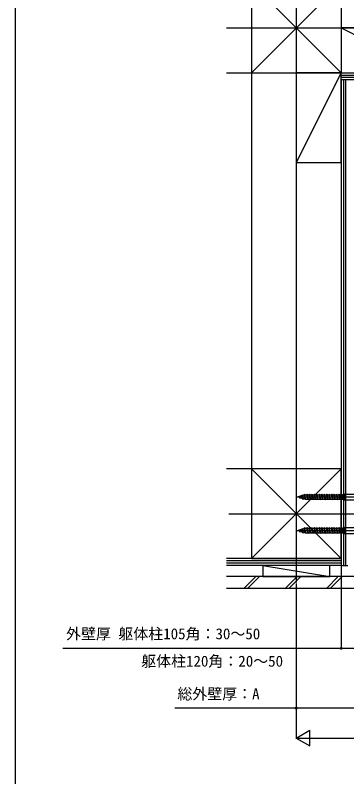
# Model space of a CAD drawing. Units: millimetres, scale not verified. Extents: x -1050 to 1050, y -1570 to 1562.
# Drawn here: x -1050 to -606, y -4 to 1015 of the extents above; entities that cross this region are included whole.
import ezdxf
from ezdxf.enums import TextEntityAlignment as Align

# ---------------------------------------------------------------- set-up
doc = ezdxf.new("R2010")
doc.units = ezdxf.units.MM
doc.header["$LTSCALE"] = 8
for name, color, linetype in [('0-4_YKK_12', 2, 'Continuous'), ('0-5_YKK_13', 4, 'Continuous'), ('0-6_YKK_D', 6, 'Continuous'), ('0-7_YKK_ZWAK', 7, 'Continuous'), ('0-8_YSS_K', 3, 'Continuous')]:
    doc.layers.add(name, color=color, linetype=linetype)
doc.styles.add('ＭＳ ゴシック', font='')
doc.styles.get('ＭＳ ゴシック').set_extended_font_data('MS Gothic')

msp = doc.modelspace()

# ---------------------------------------------------------------- linework, layer by layer
at = {"layer": '0-4_YKK_12'}
msp.add_line((-764.485, 348), (462.059, 348), dxfattribs=at)
at = {"layer": '0-5_YKK_13'}
for p, q in [((-674, 370.5), (-543, 370.5)), ((-669.453, 371.239), (-671.6, 370.5)), ((-669.097, 369.638), (-671.6, 370.5)), ((-669.025, 371.881), (-669.453, 371.239)), ((-669.097, 369.638), (-669.453, 371.239)), ((-668.584, 368.61), (-669.097, 369.638)), ((-668.617, 371.527), (-669.025, 371.881)), ((-668.584, 368.61), (-669.025, 371.881)), ((-666.388, 372.295), (-668.617, 371.527)), ((-668.123, 369.303), (-668.617, 371.527)), ((-668.123, 369.303), (-668.584, 368.61)), ((-665.524, 368.408), (-668.123, 369.303)), ((-665.883, 373.052), (-666.388, 372.295)), ((-665.524, 368.408), (-666.388, 372.295)), ((-665.552, 372.583), (-665.883, 373.052)), ((-665.076, 367.064), (-665.883, 373.052)), ((-663.322, 373.35), (-665.552, 372.583)), ((-664.549, 368.072), (-665.552, 372.583)), ((-665.076, 367.064), (-665.524, 368.408)), ((-665.076, 367.064), (-664.549, 368.072)), ((-662.597, 367.4), (-664.549, 368.072)), ((-662, 367.4), (-663.378, 373.6)), ((-661.7, 366.5), (-662.778, 374.5)), ((-662.597, 367.4), (-662, 367.4)), ((-662.478, 373.6), (-660.078, 373.6)), ((-661.1, 367.4), (-658.7, 367.4)), ((-658.7, 367.4), (-660.078, 373.6)), ((-658.4, 366.5), (-659.478, 374.5)), ((-659.178, 373.6), (-656.778, 373.6)), ((-657.8, 367.4), (-655.4, 367.4)), ((-655.4, 367.4), (-656.778, 373.6)), ((-655.1, 366.5), (-656.178, 374.5)), ((-655.878, 373.6), (-653.478, 373.6)), ((-654.5, 367.4), (-652.1, 367.4)), ((-652.1, 367.4), (-653.478, 373.6)), ((-651.8, 366.5), (-652.878, 374.5)), ((-652.578, 373.6), (-650.178, 373.6)), ((-651.2, 367.4), (-648.8, 367.4)), ((-648.8, 367.4), (-650.178, 373.6)), ((-648.5, 366.5), (-649.578, 374.5)), ((-649.278, 373.6), (-646.878, 373.6)), ((-647.9, 367.4), (-645.5, 367.4)), ((-645.5, 367.4), (-646.878, 373.6)), ((-645.2, 366.5), (-646.278, 374.5)), ((-645.978, 373.6), (-643.578, 373.6)), ((-644.6, 367.4), (-642.2, 367.4)), ((-642.2, 367.4), (-643.578, 373.6)), ((-641.9, 366.5), (-642.978, 374.5)), ((-642.678, 373.6), (-640.278, 373.6)), ((-641.3, 367.4), (-638.9, 367.4)), ((-638.9, 367.4), (-640.278, 373.6)), ((-638.6, 366.5), (-639.678, 374.5)), ((-639.378, 373.6), (-636.978, 373.6)), ((-638, 367.4), (-635.6, 367.4)), ((-635.6, 367.4), (-636.978, 373.6)), ((-635.3, 366.5), (-636.378, 374.5)), ((-636.078, 373.6), (-633.678, 373.6)), ((-634.7, 367.4), (-632.3, 367.4)), ((-632.3, 367.4), (-633.678, 373.6)), ((-632, 366.5), (-633.078, 374.5)), ((-632.778, 373.6), (-630.398, 373.6)), ((-631.4, 367.4), (-629.02, 367.4)), ((-629.798, 374.5), (-630.398, 373.6)), ((-629.02, 367.4), (-630.398, 373.6)), ((-628.72, 366.5), (-629.798, 374.5)), ((-629.778, 374.5), (-629.798, 374.5)), ((-629.478, 373.6), (-627.078, 373.6)), ((-628.72, 366.5), (-629.02, 367.4)), ((-628.1, 367.4), (-628.7, 366.5)), ((-628.1, 367.4), (-625.7, 367.4)), ((-625.7, 367.4), (-627.078, 373.6)), ((-625.4, 366.5), (-626.478, 374.5)), ((-626.178, 373.6), (-623.778, 373.6)), ((-624.8, 367.4), (-622.4, 367.4)), ((-622.4, 367.4), (-623.778, 373.6)), ((-622.1, 366.5), (-623.178, 374.5)), ((-622.878, 373.6), (-620.478, 373.6)), ((-621.5, 367.4), (-619.1, 367.4)), ((-619.1, 367.4), (-620.478, 373.6)), ((-618.8, 366.5), (-619.878, 374.5)), ((-619.578, 373.6), (-617.178, 373.6)), ((-618.2, 367.4), (-615.8, 367.4)), ((-615.8, 367.4), (-617.178, 373.6)), ((-615.5, 366.5), (-616.578, 374.5)), ((-616.278, 373.6), (-613.878, 373.6)), ((-614.9, 367.4), (-612.5, 367.4)), ((-612.5, 367.4), (-613.878, 373.6)), ((-612.2, 366.5), (-613.278, 374.5)), ((-612.978, 373.6), (-611.6, 373.6)), ((-609.6, 374.5), (-611.6, 373.6)), ((-611.6, 367.4), (-611.6, 373.6)), ((-611.6, 367.4), (-609.6, 366.5)), ((-609.6, 366.5), (-609.6, 374.5)), ((-628.7, 366.5), (-628.72, 366.5)), ((-669.453, 326.239), (-671.6, 325.5)), ((-669.025, 326.881), (-669.453, 326.239)), ((-669.097, 324.638), (-669.453, 326.239)), ((-668.617, 326.527), (-669.025, 326.881)), ((-668.584, 323.61), (-669.025, 326.881)), ((-666.388, 327.295), (-668.617, 326.527)), ((-668.123, 324.303), (-668.617, 326.527)), ((-665.883, 328.052), (-666.388, 327.295)), ((-665.524, 323.408), (-666.388, 327.295)), ((-665.552, 327.583), (-665.883, 328.052)), ((-665.076, 322.064), (-665.883, 328.052)), ((-663.322, 328.35), (-665.552, 327.583)), ((-664.549, 323.072), (-665.552, 327.583)), ((-662, 322.4), (-663.378, 328.6)), ((-661.7, 321.5), (-662.778, 329.5)), ((-662.478, 328.6), (-660.078, 328.6)), ((-658.7, 322.4), (-660.078, 328.6)), ((-658.4, 321.5), (-659.478, 329.5)), ((-659.178, 328.6), (-656.778, 328.6)), ((-655.4, 322.4), (-656.778, 328.6)), ((-655.1, 321.5), (-656.178, 329.5)), ((-655.878, 328.6), (-653.478, 328.6)), ((-652.1, 322.4), (-653.478, 328.6)), ((-651.8, 321.5), (-652.878, 329.5)), ((-652.578, 328.6), (-650.178, 328.6)), ((-648.8, 322.4), (-650.178, 328.6)), ((-648.5, 321.5), (-649.578, 329.5)), ((-649.278, 328.6), (-646.878, 328.6)), ((-645.5, 322.4), (-646.878, 328.6)), ((-645.2, 321.5), (-646.278, 329.5)), ((-645.978, 328.6), (-643.578, 328.6)), ((-642.2, 322.4), (-643.578, 328.6)), ((-641.9, 321.5), (-642.978, 329.5)), ((-642.678, 328.6), (-640.278, 328.6)), ((-638.9, 322.4), (-640.278, 328.6)), ((-638.6, 321.5), (-639.678, 329.5)), ((-639.378, 328.6), (-636.978, 328.6)), ((-635.6, 322.4), (-636.978, 328.6)), ((-635.3, 321.5), (-636.378, 329.5)), ((-636.078, 328.6), (-633.678, 328.6)), ((-632.3, 322.4), (-633.678, 328.6)), ((-632, 321.5), (-633.078, 329.5)), ((-632.778, 328.6), (-630.398, 328.6)), ((-629.798, 329.5), (-630.398, 328.6)), ((-629.02, 322.4), (-630.398, 328.6)), ((-628.72, 321.5), (-629.798, 329.5)), ((-629.778, 329.5), (-629.798, 329.5)), ((-629.478, 328.6), (-627.078, 328.6)), ((-625.7, 322.4), (-627.078, 328.6)), ((-625.4, 321.5), (-626.478, 329.5)), ((-626.178, 328.6), (-623.778, 328.6)), ((-622.4, 322.4), (-623.778, 328.6)), ((-622.1, 321.5), (-623.178, 329.5)), ((-622.878, 328.6), (-620.478, 328.6)), ((-619.1, 322.4), (-620.478, 328.6)), ((-618.8, 321.5), (-619.878, 329.5)), ((-619.578, 328.6), (-617.178, 328.6)), ((-615.8, 322.4), (-617.178, 328.6)), ((-615.5, 321.5), (-616.578, 329.5)), ((-616.278, 328.6), (-613.878, 328.6)), ((-612.5, 322.4), (-613.878, 328.6)), ((-612.2, 321.5), (-613.278, 329.5)), ((-612.978, 328.6), (-611.6, 328.6)), ((-609.6, 329.5), (-611.6, 328.6)), ((-611.6, 322.4), (-611.6, 328.6)), ((-609.6, 321.5), (-609.6, 329.5)), ((-674, 325.5), (-543, 325.5)), ((-669.097, 324.638), (-671.6, 325.5)), ((-668.584, 323.61), (-669.097, 324.638)), ((-668.123, 324.303), (-668.584, 323.61)), ((-665.524, 323.408), (-668.123, 324.303)), ((-665.076, 322.064), (-665.524, 323.408)), ((-665.076, 322.064), (-664.549, 323.072)), ((-662.597, 322.4), (-664.549, 323.072)), ((-662.597, 322.4), (-662, 322.4)), ((-661.1, 322.4), (-658.7, 322.4)), ((-657.8, 322.4), (-655.4, 322.4)), ((-654.5, 322.4), (-652.1, 322.4)), ((-651.2, 322.4), (-648.8, 322.4)), ((-647.9, 322.4), (-645.5, 322.4)), ((-644.6, 322.4), (-642.2, 322.4)), ((-641.3, 322.4), (-638.9, 322.4)), ((-638, 322.4), (-635.6, 322.4)), ((-634.7, 322.4), (-632.3, 322.4)), ((-631.4, 322.4), (-629.02, 322.4)), ((-628.72, 321.5), (-629.02, 322.4)), ((-628.7, 321.5), (-628.72, 321.5)), ((-628.1, 322.4), (-628.7, 321.5)), ((-628.1, 322.4), (-625.7, 322.4)), ((-624.8, 322.4), (-622.4, 322.4)), ((-621.5, 322.4), (-619.1, 322.4)), ((-618.2, 322.4), (-615.8, 322.4)), ((-614.9, 322.4), (-612.5, 322.4)), ((-611.6, 322.4), (-609.6, 321.5))]:
    msp.add_line(p, q, dxfattribs=at)
for points in [[(-661.1, 367.4), (-662.478, 373.6), (-662.778, 374.5), (-663.378, 373.6)], [(-661.1, 367.4), (-661.7, 366.5), (-662, 367.4)], [(-657.8, 367.4), (-659.178, 373.6), (-659.478, 374.5), (-660.078, 373.6)], [(-657.8, 367.4), (-658.4, 366.5), (-658.7, 367.4)], [(-654.5, 367.4), (-655.878, 373.6), (-656.178, 374.5), (-656.778, 373.6)], [(-654.5, 367.4), (-655.1, 366.5), (-655.4, 367.4)], [(-651.2, 367.4), (-652.578, 373.6), (-652.878, 374.5), (-653.478, 373.6)], [(-651.2, 367.4), (-651.8, 366.5), (-652.1, 367.4)], [(-647.9, 367.4), (-649.278, 373.6), (-649.578, 374.5), (-650.178, 373.6)], [(-647.9, 367.4), (-648.5, 366.5), (-648.8, 367.4)], [(-644.6, 367.4), (-645.978, 373.6), (-646.278, 374.5), (-646.878, 373.6)], [(-644.6, 367.4), (-645.2, 366.5), (-645.5, 367.4)], [(-641.3, 367.4), (-642.678, 373.6), (-642.978, 374.5), (-643.578, 373.6)], [(-641.3, 367.4), (-641.9, 366.5), (-642.2, 367.4)], [(-638, 367.4), (-639.378, 373.6), (-639.678, 374.5), (-640.278, 373.6)], [(-638, 367.4), (-638.6, 366.5), (-638.9, 367.4)], [(-634.7, 367.4), (-636.078, 373.6), (-636.378, 374.5), (-636.978, 373.6)], [(-634.7, 367.4), (-635.3, 366.5), (-635.6, 367.4)], [(-631.4, 367.4), (-632.778, 373.6), (-633.078, 374.5), (-633.678, 373.6)], [(-631.4, 367.4), (-632, 366.5), (-632.3, 367.4)], [(-628.1, 367.4), (-629.478, 373.6), (-629.778, 374.5)], [(-624.8, 367.4), (-626.178, 373.6), (-626.478, 374.5), (-627.078, 373.6)], [(-624.8, 367.4), (-625.4, 366.5), (-625.7, 367.4)], [(-621.5, 367.4), (-622.878, 373.6), (-623.178, 374.5), (-623.778, 373.6)], [(-621.5, 367.4), (-622.1, 366.5), (-622.4, 367.4)], [(-618.2, 367.4), (-619.578, 373.6), (-619.878, 374.5), (-620.478, 373.6)], [(-618.2, 367.4), (-618.8, 366.5), (-619.1, 367.4)], [(-614.9, 367.4), (-616.278, 373.6), (-616.578, 374.5), (-617.178, 373.6)], [(-614.9, 367.4), (-615.5, 366.5), (-615.8, 367.4)], [(-611.6, 367.4), (-612.978, 373.6), (-613.278, 374.5), (-613.878, 373.6)], [(-611.6, 367.4), (-612.2, 366.5), (-612.5, 367.4)], [(-609.6, 374.5), (-574, 374.5), (-566, 374.5)], [(-609.6, 366.5), (-574, 366.5), (-566, 366.5)], [(-661.1, 322.4), (-662.478, 328.6), (-662.778, 329.5), (-663.378, 328.6)], [(-657.8, 322.4), (-659.178, 328.6), (-659.478, 329.5), (-660.078, 328.6)], [(-654.5, 322.4), (-655.878, 328.6), (-656.178, 329.5), (-656.778, 328.6)], [(-651.2, 322.4), (-652.578, 328.6), (-652.878, 329.5), (-653.478, 328.6)], [(-647.9, 322.4), (-649.278, 328.6), (-649.578, 329.5), (-650.178, 328.6)], [(-644.6, 322.4), (-645.978, 328.6), (-646.278, 329.5), (-646.878, 328.6)], [(-641.3, 322.4), (-642.678, 328.6), (-642.978, 329.5), (-643.578, 328.6)], [(-638, 322.4), (-639.378, 328.6), (-639.678, 329.5), (-640.278, 328.6)], [(-634.7, 322.4), (-636.078, 328.6), (-636.378, 329.5), (-636.978, 328.6)], [(-631.4, 322.4), (-632.778, 328.6), (-633.078, 329.5), (-633.678, 328.6)], [(-628.1, 322.4), (-629.478, 328.6), (-629.778, 329.5)], [(-624.8, 322.4), (-626.178, 328.6), (-626.478, 329.5), (-627.078, 328.6)], [(-621.5, 322.4), (-622.878, 328.6), (-623.178, 329.5), (-623.778, 328.6)], [(-618.2, 322.4), (-619.578, 328.6), (-619.878, 329.5), (-620.478, 328.6)], [(-614.9, 322.4), (-616.278, 328.6), (-616.578, 329.5), (-617.178, 328.6)], [(-611.6, 322.4), (-612.978, 328.6), (-613.278, 329.5), (-613.878, 328.6)], [(-609.6, 329.5), (-574, 329.5), (-566, 329.5)], [(-661.1, 322.4), (-661.7, 321.5), (-662, 322.4)], [(-657.8, 322.4), (-658.4, 321.5), (-658.7, 322.4)], [(-654.5, 322.4), (-655.1, 321.5), (-655.4, 322.4)], [(-651.2, 322.4), (-651.8, 321.5), (-652.1, 322.4)], [(-647.9, 322.4), (-648.5, 321.5), (-648.8, 322.4)], [(-644.6, 322.4), (-645.2, 321.5), (-645.5, 322.4)], [(-641.3, 322.4), (-641.9, 321.5), (-642.2, 322.4)], [(-638, 322.4), (-638.6, 321.5), (-638.9, 322.4)], [(-634.7, 322.4), (-635.3, 321.5), (-635.6, 322.4)], [(-631.4, 322.4), (-632, 321.5), (-632.3, 322.4)], [(-624.8, 322.4), (-625.4, 321.5), (-625.7, 322.4)], [(-621.5, 322.4), (-622.1, 321.5), (-622.4, 322.4)], [(-618.2, 322.4), (-618.8, 321.5), (-619.1, 322.4)], [(-614.9, 322.4), (-615.5, 321.5), (-615.8, 322.4)], [(-611.6, 322.4), (-612.2, 321.5), (-612.5, 322.4)], [(-609.6, 321.5), (-574, 321.5), (-566, 321.5)]]:
    msp.add_lwpolyline(points, dxfattribs=at)
at = {"layer": '0-6_YKK_D'}
for p, q in [((-614, 278), (-614, 167)), ((-674, 254.911), (-674, 47)), ((-674, 254.911), (-674, 87)), ((-674, 48), (-655.813, 58.5)), ((-655.813, 37.5), (-655.813, 58.5)), ((-674, 48), (-655.813, 37.5)), ((-674, 48), (-637.627, 48)), ((-653, 48), (371.5, 48))]:
    msp.add_line(p, q, dxfattribs=at)
for points in [[(-574, 168), (-614, 168), (-986.486, 168)], [(-574, 88), (-674, 88), (-836.373, 88)]]:
    msp.add_lwpolyline(points, dxfattribs=at)
for centre in [(-614, 168), (-674, 88)]:
    msp.add_circle(centre, 1.275, dxfattribs=at)
at = {"layer": '0-7_YKK_ZWAK'}
msp.add_line((-1050, 1490), (-1050, -1570), dxfattribs=at)
at = {"layer": '0-8_YSS_K'}
for p, q in [((-674, 1079.548), (-674, 255.911)), ((-734, 1058), (-734, 938)), ((-734, 1058), (-614, 938)), ((-614, 1058), (-734, 938)), ((-614, 1058), (-614, 938)), ((-767.5, 998), (501.667, 998)), ((-614, 998), (-494, 938)), ((-767.5, 938), (237.045, 938)), ((-734, 938), (-734, 408)), ((-614, 938), (-674, 818)), ((-614, 935), (237.045, 935)), ((-614, 932), (237.045, 932)), ((-614, 929), (237.045, 929)), ((-611, 929), (-611, 279)), ((-608, 929), (-608, 279)), ((-734, 408), (-767.5, 408)), ((-734, 408), (-614, 288)), ((-614, 408), (-734, 288)), ((-734, 288), (-767.5, 288)), ((-614, 288), (-767.5, 288)), ((-614, 285), (-767.5, 285)), ((-614, 282), (-767.5, 282)), ((-614, 279), (-767.5, 279)), ((-719, 279), (-629, 264)), ((-744.133, 248), (-728.133, 264)), ((-739.133, 248), (-723.133, 264)), ((-688.979, 248), (-672.979, 264)), ((-683.979, 248), (-667.979, 264)), ((-633.824, 248), (-617.824, 264)), ((-628.824, 248), (-612.824, 264))]:
    msp.add_line(p, q, dxfattribs=at)
for points in [[(-614, 938), (-494, 938), (-494, 998), (-614, 998)], [(-674, 938), (-674, 818), (-614, 818), (-614, 938)], [(-734, 288), (-614, 288), (-614, 408), (-734, 408)], [(-719, 264), (-629, 264), (-629, 279), (-719, 279)]]:
    msp.add_lwpolyline(points, close=True, dxfattribs=at)
for points in [[(-614, 929), (-614, 279), (-605, 279)], [(-590, 914), (-590, 264), (-767.5, 264)], [(-574, 898), (-574, 248), (-767.5, 248)]]:
    msp.add_lwpolyline(points, dxfattribs=at)

# ---------------------------------------------------------------- texts
at = {"layer": '0-6_YKK_D', "style": 'ＭＳ ゴシック'}
for s, p in [('外壁厚 躯体柱105角：30～50', (-981.998, 175.727)), ('\u3000\u3000\u3000\u3000\u3000躯体柱120角：20～50', (-981.486, 139.136)), ('総外壁厚：A', (-833.077, 95.386))]:
    msp.add_text(s, height=14.66, dxfattribs=at).set_placement(p, align=Align.BOTTOM_LEFT)

doc.saveas('drawing.dxf')
